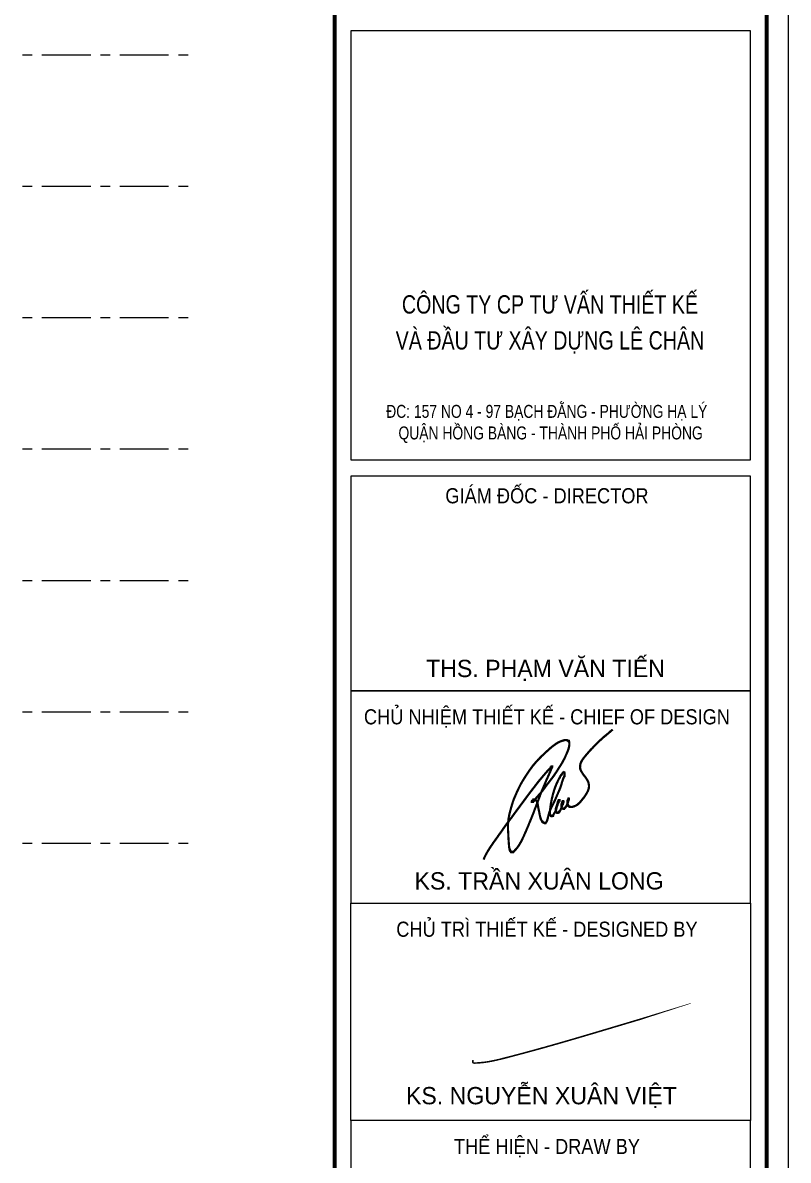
# Model space of a CAD drawing. Header units: inches. Extents: x 692246 to 692930, y 595951 to 596289.
# Drawn here: x 692891.1 to 692930.4, y 596020 to 596078.4 of the extents above; entities that cross this region are included whole.
import ezdxf
from ezdxf.enums import TextEntityAlignment as Align

# ---------------------------------------------------------------- set-up
doc = ezdxf.new("R2010")
doc.units = ezdxf.units.IN
doc.header["$MEASUREMENT"] = 0
doc.linetypes.add('CENTERX2', pattern=[4, 2.5, -0.5, 0.5, -0.5])
doc.linetypes.add('DASHDOT', pattern=[1, 0.5, -0.25, 0, -0.25])
doc.layers.get('0').update_dxf_attribs({"lineweight": 18})
for name, color, linetype, lineweight in [('ISO', 153, 'Continuous', 13), ('LC Net thay', 7, 'Continuous', 25), ('LC Net truc', 79, 'DASHDOT', 13), ('LC Text1', 3, 'Continuous', 20)]:
    doc.layers.add(name, color=color, linetype=linetype, lineweight=lineweight)
doc.layers.add('Khungten_LCDI', color=7, linetype='Continuous')
doc.styles.add('Khungten', font='VHAVAN.TTF', dxfattribs={"width": 0.8, "height": 5000})
doc.styles.add('Title', font='VHAVAN.TTF', dxfattribs={"width": 0.8})
doc.styles.add('VNAVANTH', font='VHAVANB.TTF', dxfattribs={"width": 0.6})

# ---------------------------------------------------------------- blocks, each defined once
blk = doc.blocks.new('mr xuan viet')
at = {"layer": 'ISO'}
blk.add_lwpolyline([(3234, 788, 30, 10, 0), (4243, 1106, 30, 30, 0)], format="xyseb", dxfattribs=at)
at = {"layer": 'ISO', "const_width": 30}
blk.add_lwpolyline([(0, 0), (-3, -11), (-5, -21), (-6, -31), (-6, -39), (-4, -47), (0, -52), (7, -56), (15, -58), (25, -59), (35, -60), (47, -59), (58, -59), (66, -58), (80, -57), (91, -56), (101, -56), (110, -55), (120, -54), (129, -53), (138, -53), (147, -52), (156, -51), (164, -50), (173, -50), (181, -49), (189, -48), (196, -47), (206, -46), (215, -45), (223, -44), (232, -43), (240, -42), (249, -40), (258, -39), (266, -38), (275, -36), (284, -35), (293, -34), (301, -32), (310, -31), (319, -29), (328, -27), (337, -26), (346, -24), (355, -22), (364, -21), (373, -19), (382, -17), (391, -15), (400, -13), (409, -11), (418, -9), (427, -7), (437, -5), (446, -3), (455, -1), (464, 1), (473, 3), (483, 5), (492, 7), (501, 9), (510, 12), (520, 14), (529, 16), (538, 18), (547, 21), (557, 23), (566, 25), (575, 28), (585, 30), (594, 32), (603, 35), (612, 37), (622, 39), (631, 42), (640, 44), (650, 47), (659, 49), (668, 51), (678, 54), (687, 56), (696, 59), (705, 61), (715, 63), (724, 66), (735, 69), (742, 71), (752, 73), (761, 76), (770, 78), (779, 80), (788, 83), (797, 85), (807, 88), (816, 90), (825, 93), (834, 95), (843, 97), (852, 100), (861, 102), (870, 105), (879, 107), (888, 110), (898, 112), (907, 114), (916, 117), (925, 119), (934, 122), (943, 124), (952, 126), (961, 129), (970, 131), (979, 134), (988, 136), (997, 138), (1006, 141), (1014, 143), (1023, 146), (1032, 148), (1041, 150), (1050, 153), (1059, 155), (1068, 158), (1077, 160), (1086, 163), (1095, 165), (1104, 167), (1113, 170), (1122, 172), (1130, 175), (1139, 177), (1148, 179), (1157, 182), (1166, 184), (1175, 187), (1184, 189), (1193, 192), (1201, 194), (1210, 196), (1219, 199), (1228, 201), (1237, 204), (1246, 206), (1255, 209), (1263, 211), (1272, 213), (1281, 216), (1290, 218), (1299, 221), (1308, 223), (1316, 226), (1325, 228), (1334, 231), (1343, 233), (1352, 236), (1361, 238), (1370, 240), (1378, 243), (1387, 245), (1396, 248), (1405, 250), (1414, 253), (1423, 255), (1430, 257), (1440, 260), (1449, 263), (1458, 265), (1467, 268), (1476, 270), (1485, 273), (1494, 275), (1502, 278), (1511, 280), (1520, 283), (1529, 285), (1538, 288), (1547, 290), (1556, 293), (1565, 295), (1573, 298), (1582, 300), (1591, 303), (1600, 306), (1609, 308), (1618, 311), (1627, 313), (1636, 316), (1645, 318), (1654, 321), (1662, 323), (1671, 326), (1680, 329), (1689, 331), (1698, 334), (1707, 336), (1716, 339), (1725, 341), (1734, 344), (1743, 346), (1752, 349), (1760, 352), (1769, 354), (1778, 357), (1787, 359), (1796, 362), (1805, 365), (1814, 367), (1823, 370), (1832, 372), (1841, 375), (1850, 377), (1859, 380), (1867, 383), (1876, 385), (1885, 388), (1894, 390), (1903, 393), (1912, 396), (1921, 398), (1930, 401), (1939, 404), (1948, 406), (1957, 409), (1966, 411), (1975, 414), (1984, 417), (1992, 419), (2001, 422), (2010, 424), (2019, 427), (2028, 430), (2037, 432), (2046, 435), (2055, 438), (2064, 440), (2073, 443), (2082, 445), (2091, 448), (2100, 451), (2108, 453), (2117, 456), (2126, 459), (2135, 461), (2144, 464), (2153, 466), (2162, 469), (2171, 472), (2180, 474), (2189, 477), (2198, 480), (2207, 482), (2216, 485), (2225, 488), (2234, 490), (2242, 493), (2251, 495), (2260, 498), (2269, 501), (2278, 503), (2287, 506), (2296, 509), (2305, 511), (2314, 514), (2323, 517), (2331, 519), (2340, 522), (2349, 525), (2358, 527), (2367, 530), (2376, 532), (2385, 535), (2394, 538), (2403, 540), (2412, 543), (2421, 546), (2429, 548), (2438, 551), (2447, 554), (2456, 556), (2465, 559), (2474, 562), (2483, 564), (2492, 567), (2501, 569), (2510, 572), (2518, 575), (2527, 577), (2536, 580), (2545, 583), (2554, 585), (2563, 588), (2572, 591), (2581, 593), (2590, 596), (2599, 599), (2607, 601), (2616, 604), (2625, 607), (2634, 609), (2643, 612), (2652, 614), (2661, 617), (2670, 620), (2679, 622), (2687, 625), (2696, 628), (2705, 630), (2714, 633), (2723, 636), (2732, 638), (2741, 641), (2750, 644), (2759, 646), (2767, 649), (2776, 652), (2785, 654), (2794, 657), (2803, 660), (2812, 662), (2821, 665), (2830, 667), (2839, 670), (2847, 673), (2856, 675), (2865, 678), (2874, 681), (2883, 683), (2892, 686), (2901, 689), (2910, 691), (2918, 694), (2927, 697), (2936, 699), (2945, 702), (2954, 705), (2963, 707), (2972, 710), (2981, 713), (2990, 715), (2998, 718), (3007, 721), (3016, 723), (3025, 726), (3034, 728), (3043, 731), (3052, 734), (3061, 736), (3069, 739), (3078, 742), (3087, 744), (3096, 747), (3105, 750), (3114, 752), (3123, 755), (3132, 758), (3140, 760), (3149, 763), (3158, 766), (3167, 768), (3176, 771), (3185, 774), (3194, 776), (3203, 779), (3211, 782), (3220, 784), (3229, 787), (3238, 790)], dxfattribs=at)
blk = doc.blocks.new('lcdi fix')
at = {"layer": 'Defpoints', "lineweight": 0}
blk.add_lwpolyline([(-1200, -14850), (-1200, 14850), (40800, 14850), (40800, -14850)], close=True, dxfattribs=at)
at = {"layer": 'ISO', "ltscale": 2, "const_width": 20}
blk.add_lwpolyline([(39175, 88), (39175, 88), (39165, 80), (39154, 71), (39149, 66), (39142, 60), (39139, 58), (39134, 53), (39123, 44), (39113, 36), (39108, 31), (39102, 27), (39097, 23), (39092, 18), (39087, 14), (39082, 9), (39079, 7), (39077, 5), (39074, 3), (39072, 0), (39069, -2), (39066, -5), (39064, -6), (39062, -9), (39059, -11), (39057, -13), (39054, -16), (39052, -18), (39049, -20), (39047, -23), (39042, -27), (39037, -32), (39031, -39), (39027, -42), (39023, -47), (39018, -51), (39013, -56), (39008, -61), (39004, -66), (38999, -71), (38994, -76), (38990, -81), (38985, -86), (38980, -90), (38973, -98), (38971, -100), (38966, -105), (38962, -110), (38957, -115), (38953, -120), (38948, -125), (38944, -131), (38941, -133), (38939, -136), (38937, -138), (38935, -141), (38932, -143), (38930, -146), (38928, -149), (38926, -151), (38924, -154), (38922, -156), (38919, -159), (38917, -162), (38915, -164), (38913, -167), (38911, -170), (38909, -172), (38907, -175), (38905, -178), (38903, -180), (38901, -183), (38900, -185), (38899, -186), (38898, -187), (38897, -189), (38896, -190), (38895, -192), (38894, -193), (38893, -194), (38892, -196), (38891, -197), (38890, -199), (38890, -200), (38889, -202), (38888, -203), (38887, -205), (38886, -206), (38886, -208), (38885, -209), (38884, -211), (38883, -212), (38883, -214), (38882, -215), (38881, -217), (38881, -219), (38880, -220), (38879, -222), (38879, -223), (38878, -225), (38878, -227), (38877, -228), (38877, -230), (38876, -232), (38876, -233), (38875, -235), (38875, -236), (38875, -238), (38874, -240), (38874, -241), (38874, -243), (38874, -245), (38873, -246), (38873, -248), (38873, -250), (38873, -252), (38873, -253), (38873, -255), (38872, -257), (38872, -258), (38872, -260), (38872, -262), (38872, -263), (38872, -264), (38872, -264), (38873, -265), (38873, -266), (38873, -267), (38873, -268), (38873, -269), (38873, -269), (38873, -270), (38873, -271), (38873, -272), (38874, -273), (38874, -274), (38874, -274), (38874, -275), (38874, -276), (38875, -277), (38875, -278), (38875, -278), (38875, -279), (38876, -280), (38876, -282), (38877, -283), (38877, -285), (38878, -286), (38879, -288), (38880, -290), (38880, -291), (38881, -293), (38882, -294), (38882, -296), (38883, -297), (38884, -299), (38885, -300), (38886, -302), (38886, -303), (38887, -305), (38888, -306), (38889, -308), (38890, -309), (38891, -310), (38892, -312), (38893, -313), (38894, -315), (38894, -316), (38895, -318), (38896, -319), (38897, -320), (38899, -323), (38901, -326), (38903, -329), (38905, -331), (38907, -334), (38909, -337), (38914, -343), (38917, -348), (38919, -350), (38922, -353), (38924, -356), (38925, -359), (38927, -361), (38929, -364), (38931, -367), (38932, -368), (38933, -370), (38934, -371), (38935, -373), (38936, -374), (38937, -376), (38938, -377), (38939, -379), (38940, -381), (38940, -381), (38941, -383), (38942, -384), (38943, -386), (38943, -387), (38944, -389), (38945, -391), (38946, -392), (38946, -394), (38947, -395), (38948, -397), (38948, -398), (38949, -400), (38950, -401), (38950, -403), (38951, -405), (38951, -406), (38951, -408), (38952, -410), (38952, -411), (38953, -413), (38953, -415), (38953, -416), (38953, -418), (38954, -420), (38954, -421), (38954, -423), (38954, -425), (38954, -426), (38955, -428), (38955, -430), (38955, -432), (38955, -433), (38955, -435), (38955, -437), (38955, -438), (38955, -440), (38955, -442), (38955, -444), (38955, -445), (38955, -447), (38954, -449), (38954, -450), (38954, -452), (38954, -454), (38953, -455), (38953, -457), (38953, -459), (38952, -460), (38952, -462), (38951, -464), (38951, -465), (38950, -467), (38950, -468), (38949, -470), (38949, -472), (38948, -473), (38947, -475), (38947, -476), (38946, -478), (38945, -479), (38945, -481), (38944, -482), (38943, -484), (38942, -487), (38941, -489), (38939, -492), (38938, -495), (38936, -498), (38935, -501), (38933, -504), (38931, -507), (38930, -509), (38928, -512), (38926, -515), (38924, -518), (38923, -520), (38920, -524), (38919, -527), (38917, -529), (38915, -532), (38913, -535), (38911, -538), (38909, -540), (38907, -543), (38905, -546), (38902, -548), (38900, -551), (38898, -554), (38895, -557), (38892, -562), (38890, -564), (38888, -567), (38886, -570), (38883, -572), (38881, -575), (38879, -578), (38877, -580), (38875, -583), (38873, -584), (38871, -586), (38870, -588), (38869, -589), (38868, -590), (38866, -591), (38865, -593), (38864, -594), (38863, -595), (38862, -596), (38860, -597), (38859, -598), (38858, -600), (38857, -601), (38855, -602), (38854, -603), (38853, -604), (38852, -604), (38850, -606), (38849, -607), (38847, -608), (38846, -609), (38844, -610), (38843, -611), (38841, -612), (38840, -612), (38839, -613), (38837, -614), (38836, -615), (38834, -616), (38833, -617), (38831, -617), (38830, -618), (38828, -619), (38826, -620), (38825, -620), (38823, -621), (38822, -622), (38820, -622), (38819, -623), (38817, -624), (38815, -624), (38814, -625), (38812, -625), (38811, -626), (38809, -626), (38807, -627), (38806, -627), (38804, -628), (38802, -628), (38801, -628), (38801, -628), (38800, -629), (38799, -629), (38798, -629), (38797, -629), (38797, -629), (38796, -629), (38795, -629), (38794, -629), (38793, -629), (38792, -629), (38791, -629), (38791, -629), (38790, -629), (38789, -629), (38788, -629), (38787, -629), (38786, -629), (38786, -629), (38785, -629), (38783, -629), (38783, -629), (38782, -629), (38781, -629), (38780, -629), (38780, -628), (38779, -628), (38778, -628), (38777, -628), (38776, -628), (38775, -627), (38775, -627), (38774, -627), (38773, -626), (38772, -626), (38772, -626), (38771, -625), (38770, -625), (38769, -624), (38769, -624), (38768, -623), (38767, -623), (38767, -622), (38766, -622), (38765, -621), (38765, -621), (38764, -620), (38764, -619), (38763, -619), (38762, -618), (38762, -617), (38761, -617), (38761, -616), (38760, -615), (38760, -614), (38760, -614), (38759, -613), (38759, -612), (38758, -612), (38758, -611), (38758, -610), (38757, -609), (38757, -608), (38757, -608), (38756, -607), (38756, -606), (38756, -606), (38756, -604), (38755, -604), (38755, -603), (38755, -602), (38755, -601), (38754, -600), (38754, -599), (38754, -599), (38754, -599), (38754, -598), (38754, -598), (38754, -597), (38754, -596), (38754, -595), (38754, -594), (38755, -594), (38755, -593), (38755, -592), (38755, -590), (38755, -589), (38756, -587), (38756, -585), (38756, -583), (38756, -582), (38756, -580), (38757, -578), (38757, -577), (38757, -577), (38757, -576), (38757, -575), (38757, -574), (38757, -573), (38758, -573), (38758, -572), (38758, -571), (38758, -570), (38759, -570), (38759, -569), (38759, -568), (38759, -568), (38760, -567), (38760, -566), (38760, -565), (38761, -564), (38761, -564), (38761, -563), (38762, -562), (38762, -561), (38762, -560), (38763, -559), (38763, -559), (38763, -558), (38764, -557), (38764, -556), (38764, -556), (38764, -555), (38765, -555), (38765, -554), (38765, -554), (38765, -553), (38766, -553), (38766, -553), (38766, -552), (38766, -552), (38766, -552), (38766, -552), (38766, -552), (38767, -552), (38767, -552), (38767, -552), (38767, -551), (38767, -551), (38767, -551), (38768, -551), (38768, -551), (38768, -551), (38768, -551), (38768, -551), (38768, -551), (38769, -552), (38769, -552), (38769, -552), (38769, -552), (38769, -552), (38770, -552), (38770, -552), (38770, -553), (38770, -553), (38770, -553), (38770, -553), (38770, -553), (38770, -553), (38770, -553), (38771, -554), (38771, -554), (38771, -554), (38771, -554), (38771, -554), (38771, -555), (38771, -555), (38771, -556), (38770, -556), (38770, -557), (38770, -557), (38770, -558), (38770, -558), (38769, -559), (38769, -560), (38769, -561), (38768, -562), (38768, -562), (38768, -563), (38767, -564), (38767, -565), (38767, -566), (38767, -567), (38766, -567), (38766, -568), (38766, -570), (38765, -571), (38765, -573), (38764, -576), (38764, -577), (38763, -579), (38762, -581), (38762, -582), (38761, -584), (38761, -585), (38760, -587), (38760, -589), (38759, -590), (38758, -592), (38758, -594), (38757, -595), (38756, -597), (38756, -598), (38755, -600), (38754, -601), (38754, -603), (38753, -605), (38752, -606), (38752, -608), (38750, -611), (38749, -614), (38747, -617), (38745, -621), (38744, -623), (38743, -624), (38742, -626), (38741, -627), (38741, -629), (38740, -630), (38739, -631), (38738, -632), (38738, -633), (38737, -634), (38737, -634), (38736, -635), (38736, -636), (38735, -636), (38735, -637), (38734, -638), (38734, -638), (38733, -639), (38732, -640), (38732, -640), (38731, -641), (38731, -641), (38730, -642), (38729, -643), (38729, -643), (38728, -644), (38727, -644), (38727, -644), (38726, -644), (38726, -645), (38726, -645), (38725, -645), (38725, -645), (38724, -645), (38724, -645), (38724, -646), (38723, -646), (38723, -646), (38722, -646), (38722, -646), (38722, -646), (38721, -646), (38721, -646), (38720, -646), (38720, -646), (38719, -646), (38719, -646), (38719, -646), (38718, -646), (38718, -646), (38717, -646), (38717, -646), (38716, -646), (38716, -646), (38715, -646), (38715, -646), (38715, -646), (38714, -645), (38714, -645), (38713, -645), (38713, -645), (38713, -645), (38712, -645), (38712, -644), (38712, -644), (38711, -644), (38711, -644), (38710, -643), (38710, -643), (38710, -643), (38709, -643), (38709, -642), (38709, -642), (38708, -642), (38708, -641), (38708, -641), (38708, -641), (38707, -640), (38706, -640), (38706, -639), (38705, -638), (38705, -637), (38705, -637), (38704, -636), (38704, -635), (38703, -634), (38703, -633), (38703, -633), (38703, -632), (38702, -631), (38702, -630), (38702, -629), (38702, -628), (38702, -628), (38701, -627), (38701, -626), (38701, -625), (38701, -624), (38701, -623), (38701, -623), (38701, -621), (38701, -619), (38701, -617), (38701, -616), (38701, -614), (38701, -612), (38701, -611), (38701, -611), (38701, -610), (38701, -609), (38701, -608), (38701, -607), (38701, -606), (38701, -606), (38701, -605), (38701, -604), (38701, -603), (38702, -602), (38702, -601), (38702, -601), (38702, -600), (38702, -599), (38703, -598), (38703, -598), (38703, -596), (38704, -594), (38704, -593), (38705, -591), (38705, -590), (38706, -590), (38706, -589), (38706, -588), (38706, -587), (38707, -586), (38707, -586), (38707, -584), (38708, -582), (38708, -582), (38708, -581), (38708, -580), (38709, -580), (38709, -579), (38709, -579), (38709, -579), (38709, -578), (38710, -578), (38710, -577), (38710, -577), (38710, -577), (38711, -576), (38711, -576), (38711, -576), (38711, -576), (38712, -575), (38712, -575), (38712, -575), (38713, -575), (38713, -575), (38714, -575), (38714, -575), (38714, -574), (38715, -574), (38715, -574), (38716, -574), (38716, -574), (38717, -574), (38717, -575), (38718, -575), (38718, -575), (38718, -575), (38719, -575), (38719, -575), (38719, -575), (38720, -576), (38720, -576), (38720, -576), (38720, -576), (38720, -577), (38721, -577), (38721, -577), (38721, -578), (38721, -578), (38721, -578), (38721, -579), (38721, -579), (38721, -579), (38721, -580), (38721, -580), (38721, -581), (38721, -581), (38720, -582), (38720, -582), (38720, -582), (38720, -583), (38720, -583), (38720, -584), (38720, -584), (38719, -585), (38719, -585), (38719, -586), (38718, -587), (38718, -588), (38717, -589), (38717, -591), (38716, -592), (38716, -593), (38715, -594), (38715, -595), (38714, -596), (38714, -597), (38714, -598), (38713, -599), (38713, -600), (38713, -601), (38712, -601), (38712, -602), (38712, -603), (38711, -604), (38711, -605), (38711, -605), (38711, -606), (38710, -607), (38710, -608), (38709, -610), (38708, -613), (38708, -614), (38707, -616), (38707, -617), (38707, -619), (38706, -620), (38706, -622), (38705, -623), (38704, -625), (38704, -626), (38703, -628), (38703, -630), (38702, -631), (38702, -633), (38701, -634), (38700, -636), (38700, -638), (38699, -639), (38698, -641), (38698, -642), (38697, -644), (38696, -646), (38696, -647), (38695, -649), (38694, -650), (38693, -652), (38693, -654), (38692, -655), (38691, -657), (38690, -658), (38690, -660), (38689, -661), (38688, -663), (38687, -664), (38686, -666), (38685, -667), (38685, -668), (38684, -670), (38683, -670), (38683, -671), (38682, -672), (38682, -673), (38681, -673), (38681, -674), (38680, -675), (38679, -675), (38679, -676), (38678, -676), (38678, -677), (38677, -678), (38676, -678), (38676, -679), (38675, -680), (38675, -680), (38674, -681), (38673, -681), (38672, -682), (38672, -682), (38671, -683), (38670, -683), (38670, -684), (38669, -684), (38669, -684), (38669, -684), (38668, -685), (38668, -685), (38667, -685), (38667, -685), (38667, -685), (38666, -685), (38666, -685), (38665, -685), (38665, -686), (38665, -686), (38664, -686), (38664, -686), (38663, -686), (38663, -686), (38663, -686), (38662, -685), (38662, -685), (38661, -685), (38661, -685), (38661, -685), (38660, -685), (38660, -685), (38660, -685), (38659, -684), (38659, -684), (38658, -684), (38658, -684), (38658, -683), (38657, -683), (38657, -683), (38657, -683), (38656, -682), (38656, -682), (38656, -682), (38655, -681), (38654, -680), (38654, -680), (38653, -679), (38653, -678), (38652, -678), (38652, -677), (38651, -676), (38651, -675), (38650, -675), (38650, -674), (38649, -673), (38649, -672), (38649, -671), (38649, -671), (38648, -670), (38648, -669), (38648, -668), (38648, -667), (38648, -667), (38647, -666), (38647, -665), (38647, -664), (38647, -663), (38647, -662), (38647, -662), (38647, -661), (38647, -660), (38647, -659), (38647, -658), (38647, -657), (38647, -657), (38647, -656), (38647, -655), (38647, -654), (38647, -653), (38647, -652), (38647, -651), (38648, -651), (38648, -649), (38648, -647), (38649, -645), (38649, -644), (38649, -642), (38650, -640), (38650, -639), (38651, -637), (38651, -635), (38652, -634), (38652, -632), (38653, -630), (38653, -629), (38654, -626), (38655, -622), (38656, -619), (38657, -616), (38659, -613), (38660, -610), (38661, -606), (38661, -605), (38662, -603), (38662, -602), (38663, -600), (38663, -598), (38663, -597), (38664, -595), (38664, -593), (38665, -590), (38665, -589), (38666, -587), (38666, -586), (38666, -585), (38667, -585), (38667, -584), (38667, -583), (38667, -582), (38668, -581), (38668, -581), (38668, -580), (38669, -579), (38669, -578), (38669, -578), (38670, -577), (38670, -576), (38671, -575), (38671, -575), (38672, -574), (38672, -573), (38673, -573), (38674, -572), (38674, -571), (38675, -571), (38675, -571), (38675, -570), (38676, -570), (38676, -570), (38677, -569), (38677, -569), (38677, -569), (38678, -568), (38678, -568), (38679, -568), (38679, -568), (38679, -567), (38680, -567), (38680, -567), (38680, -567), (38680, -567), (38680, -567), (38681, -567), (38681, -567), (38681, -567), (38681, -567), (38681, -567), (38681, -567), (38681, -567), (38682, -567), (38682, -568), (38682, -568), (38682, -568), (38682, -568), (38682, -568), (38682, -569), (38682, -569), (38682, -569), (38682, -570), (38682, -570), (38682, -571), (38682, -571), (38682, -572), (38682, -572), (38682, -573), (38682, -573), (38681, -573), (38681, -574), (38681, -574), (38681, -575), (38681, -575), (38681, -575), (38680, -576), (38680, -576), (38679, -577), (38679, -578), (38678, -580), (38677, -581), (38676, -582), (38675, -584), (38674, -585), (38673, -587), (38673, -588), (38672, -590), (38671, -591), (38670, -593), (38670, -594), (38669, -596), (38668, -598), (38668, -599), (38667, -601), (38667, -602), (38666, -604), (38665, -606), (38665, -607), (38664, -609), (38664, -611), (38663, -612), (38662, -616), (38661, -619), (38660, -623), (38659, -626), (38658, -629), (38657, -632), (38656, -635), (38655, -639), (38654, -642), (38653, -645), (38653, -647), (38652, -649), (38652, -650), (38651, -652), (38651, -653), (38650, -655), (38649, -656), (38649, -658), (38648, -660), (38648, -661), (38647, -663), (38646, -664), (38646, -666), (38645, -668), (38644, -669), (38643, -670), (38643, -672), (38642, -673), (38641, -675), (38640, -676), (38640, -678), (38639, -679), (38637, -682), (38635, -685), (38634, -688), (38632, -691), (38630, -694), (38628, -697), (38628, -698), (38626, -700), (38625, -703), (38624, -704), (38624, -705), (38623, -706), (38623, -707), (38622, -707), (38622, -708), (38621, -709), (38621, -709), (38620, -710), (38620, -711), (38619, -711), (38619, -711), (38619, -711), (38618, -712), (38618, -712), (38618, -712), (38617, -712), (38617, -713), (38617, -713), (38616, -713), (38616, -713), (38615, -714), (38615, -714), (38615, -714), (38614, -714), (38614, -714), (38613, -714), (38613, -714), (38612, -715), (38612, -715), (38612, -715), (38611, -715), (38611, -715), (38610, -715), (38610, -715), (38609, -715), (38609, -715), (38609, -715), (38608, -715), (38608, -715), (38607, -715), (38607, -715), (38606, -715), (38606, -714), (38606, -714), (38605, -714), (38605, -714), (38605, -714), (38604, -713), (38604, -713), (38604, -713), (38603, -713), (38603, -712), (38603, -712), (38603, -712), (38602, -711), (38602, -711), (38602, -711), (38602, -710), (38601, -710), (38601, -709), (38600, -708), (38600, -708), (38599, -707), (38598, -705), (38598, -704), (38597, -702), (38596, -701), (38596, -700), (38596, -700), (38595, -699), (38595, -698), (38595, -697), (38594, -697), (38594, -696), (38594, -695), (38594, -694), (38593, -693), (38593, -693), (38593, -692), (38593, -691), (38592, -690), (38592, -689), (38592, -689), (38592, -688), (38592, -687), (38592, -686), (38592, -685), (38592, -685), (38592, -684), (38592, -683), (38592, -682), (38592, -681), (38592, -680), (38592, -680), (38592, -679), (38592, -678), (38592, -677), (38592, -676), (38592, -674), (38592, -673), (38592, -671), (38593, -669), (38593, -668), (38594, -664), (38594, -661), (38594, -660), (38595, -657), (38595, -656), (38595, -654), (38596, -650), (38596, -647), (38596, -644), (38597, -640), (38598, -634), (38598, -627), (38599, -624), (38599, -621), (38600, -617), (38600, -614), (38601, -610), (38601, -607), (38602, -604), (38602, -600), (38603, -597), (38603, -594), (38604, -590), (38604, -587), (38605, -583), (38606, -580), (38606, -577), (38607, -573), (38608, -570), (38609, -567), (38609, -563), (38610, -560), (38611, -557), (38611, -553), (38612, -550), (38613, -547), (38614, -544), (38615, -540), (38616, -534), (38618, -527), (38619, -521), (38621, -514), (38623, -507), (38624, -504), (38625, -501), (38626, -498), (38627, -494), (38628, -491), (38629, -488), (38629, -485), (38630, -481), (38631, -478), (38632, -475), (38633, -472), (38634, -469), (38635, -465), (38637, -462), (38638, -459), (38639, -456), (38640, -452), (38641, -449), (38642, -446), (38643, -443), (38645, -440), (38646, -436), (38647, -433), (38648, -430), (38650, -427), (38651, -423), (38653, -420), (38654, -417), (38655, -414), (38657, -410), (38658, -407), (38660, -404), (38661, -401), (38663, -398), (38664, -395), (38666, -392), (38667, -388), (38669, -385), (38670, -382), (38672, -379), (38673, -376), (38675, -373), (38676, -370), (38678, -368), (38679, -366), (38679, -365), (38680, -363), (38681, -362), (38682, -361), (38682, -359), (38683, -358), (38684, -356), (38685, -355), (38685, -354), (38687, -351), (38688, -349), (38689, -347), (38690, -346), (38691, -345), (38691, -343), (38692, -342), (38693, -341), (38694, -339), (38695, -338), (38695, -337), (38696, -336), (38696, -336), (38697, -335), (38697, -334), (38698, -333), (38698, -333), (38699, -332), (38700, -331), (38700, -330), (38701, -330), (38701, -329), (38702, -328), (38702, -327), (38703, -326), (38704, -325), (38705, -324), (38705, -324), (38706, -323), (38706, -322), (38708, -320), (38708, -319), (38709, -318), (38710, -318), (38711, -317), (38711, -316), (38712, -315), (38713, -314), (38714, -314), (38714, -313), (38715, -312), (38715, -312), (38715, -312), (38716, -312), (38716, -311), (38716, -311), (38717, -311), (38717, -310), (38717, -310), (38718, -310), (38718, -310), (38719, -310), (38719, -309), (38719, -309), (38720, -309), (38720, -309), (38720, -309), (38721, -309), (38721, -309), (38721, -309), (38722, -308), (38722, -308), (38722, -308), (38722, -308), (38723, -309), (38723, -309), (38723, -309), (38724, -309), (38724, -309), (38724, -309), (38725, -309), (38725, -309), (38725, -310), (38725, -310), (38725, -310), (38726, -310), (38726, -311), (38726, -311), (38726, -311), (38727, -312), (38727, -312), (38727, -312), (38727, -313), (38727, -313), (38728, -314), (38728, -314), (38728, -315), (38728, -316), (38729, -317), (38729, -318), (38729, -319), (38729, -320), (38730, -320), (38730, -321), (38730, -322), (38730, -323), (38730, -324), (38730, -325), (38730, -326), (38730, -327), (38730, -328), (38730, -328), (38730, -329), (38730, -330), (38730, -331), (38730, -332), (38730, -333), (38730, -334), (38730, -334), (38730, -335), (38729, -336), (38729, -337), (38729, -338), (38729, -339), (38729, -339), (38728, -340), (38728, -341), (38728, -342), (38728, -343), (38727, -343), (38727, -345), (38726, -347), (38725, -348), (38725, -350), (38724, -351), (38723, -353), (38722, -356), (38720, -359), (38720, -361), (38719, -362), (38718, -364), (38718, -366), (38717, -367), (38716, -369), (38716, -370), (38715, -372), (38714, -374), (38714, -375), (38713, -377), (38713, -378), (38712, -382), (38711, -385), (38709, -388), (38708, -391), (38707, -395), (38706, -398), (38705, -401), (38704, -404), (38703, -411), (38701, -417), (38700, -421), (38699, -424), (38698, -427), (38697, -430), (38696, -433), (38695, -435), (38694, -440), (38693, -443), (38691, -446), (38690, -449), (38689, -452), (38688, -456), (38687, -459), (38685, -462), (38684, -465), (38683, -468), (38682, -471), (38680, -474), (38679, -477), (38678, -481), (38676, -484), (38675, -487), (38672, -493), (38669, -499), (38667, -506), (38664, -512), (38661, -518), (38658, -525), (38656, -531), (38653, -537), (38650, -544), (38649, -547), (38647, -550), (38646, -553), (38645, -556), (38643, -559), (38642, -562), (38640, -566), (38639, -569), (38638, -572), (38636, -575), (38635, -578), (38634, -580), (38632, -584), (38631, -586), (38629, -589), (38628, -592), (38627, -595), (38625, -597), (38624, -600), (38623, -603), (38620, -608), (38617, -614), (38614, -619), (38613, -622), (38612, -625), (38610, -627), (38609, -630), (38607, -633), (38606, -636), (38605, -639), (38604, -640), (38603, -642), (38603, -643), (38602, -645), (38601, -646), (38601, -648), (38600, -649), (38599, -651), (38599, -652), (38598, -654), (38597, -655), (38597, -657), (38596, -659), (38596, -660), (38595, -662), (38594, -664), (38594, -665), (38593, -667), (38592, -669), (38592, -670), (38591, -672), (38590, -674), (38590, -676), (38589, -678), (38589, -679), (38588, -681), (38587, -683), (38587, -685), (38586, -687), (38586, -689), (38585, -691), (38584, -693), (38584, -695), (38583, -697), (38583, -699), (38582, -701), (38581, -704), (38581, -706), (38580, -708), (38580, -710), (38579, -712), (38579, -715), (38577, -719), (38576, -724), (38575, -728), (38574, -731), (38574, -733), (38573, -735), (38573, -737), (38572, -740), (38571, -742), (38571, -744), (38570, -746), (38570, -747), (38569, -748), (38569, -749), (38569, -750), (38568, -751), (38568, -752), (38568, -753), (38567, -754), (38567, -755), (38567, -756), (38566, -757), (38566, -758), (38566, -759), (38565, -760), (38565, -761), (38564, -762), (38564, -762), (38564, -763), (38563, -764), (38563, -765), (38562, -766), (38562, -766), (38561, -767), (38561, -768), (38561, -769), (38560, -769), (38560, -770), (38559, -771), (38559, -771), (38558, -772), (38558, -772), (38557, -773), (38557, -774), (38556, -774), (38556, -775), (38555, -775), (38555, -775), (38554, -776), (38554, -776), (38553, -777), (38553, -777), (38552, -777), (38552, -778), (38551, -778), (38551, -778), (38550, -778), (38549, -778), (38549, -779), (38548, -779), (38548, -779), (38547, -779), (38546, -779), (38546, -779), (38545, -779), (38544, -779), (38544, -779), (38543, -778), (38542, -778), (38542, -778), (38541, -778), (38540, -778), (38540, -777), (38539, -777), (38538, -777), (38537, -776), (38537, -776), (38536, -775), (38535, -775), (38535, -774), (38534, -774), (38533, -773), (38532, -773), (38532, -772), (38531, -772), (38530, -771), (38530, -771), (38529, -770), (38528, -769), (38528, -769), (38527, -768), (38527, -768), (38526, -767), (38525, -767), (38525, -766), (38524, -765), (38524, -765), (38523, -764), (38523, -763), (38522, -763), (38521, -762), (38521, -761), (38520, -761), (38520, -760), (38519, -759), (38519, -759), (38518, -758), (38518, -757), (38517, -755), (38516, -754), (38515, -752), (38514, -751), (38513, -749), (38513, -748), (38512, -746), (38511, -745), (38510, -743), (38510, -741), (38509, -740), (38508, -738), (38508, -737), (38507, -735), (38507, -733), (38506, -732), (38506, -730), (38505, -728), (38505, -727), (38504, -725), (38504, -723), (38503, -721), (38503, -720), (38503, -718), (38502, -716), (38502, -714), (38501, -713), (38501, -709), (38500, -706), (38499, -702), (38499, -699), (38498, -695), (38497, -692), (38497, -689), (38496, -685), (38495, -682), (38495, -678), (38494, -675), (38493, -672), (38492, -668), (38491, -662), (38490, -655), (38488, -649), (38488, -645), (38487, -642), (38486, -639), (38486, -636), (38485, -632), (38484, -629), (38484, -625), (38483, -622), (38482, -619), (38482, -617), (38482, -615), (38481, -612), (38481, -608), (38480, -605), (38480, -603), (38480, -601), (38479, -599), (38479, -598), (38479, -596), (38478, -594), (38478, -592), (38477, -591), (38477, -589), (38476, -587), (38476, -586), (38476, -586), (38476, -585), (38475, -584), (38475, -583), (38475, -582), (38474, -582), (38474, -581), (38474, -580), (38473, -579), (38473, -578), (38473, -578), (38472, -577), (38472, -576), (38472, -576), (38471, -575), (38471, -574), (38470, -573), (38470, -573), (38469, -572), (38469, -571), (38468, -571), (38468, -570), (38467, -569), (38467, -569), (38466, -568), (38466, -568), (38465, -567), (38464, -566), (38464, -566), (38463, -565), (38462, -565), (38462, -564), (38461, -564), (38460, -563), (38460, -563), (38459, -562), (38458, -562), (38457, -562), (38457, -561), (38456, -561), (38455, -561), (38455, -561), (38455, -561), (38454, -560), (38453, -560), (38452, -560), (38452, -560), (38451, -560), (38450, -560), (38449, -560), (38448, -560), (38447, -560), (38446, -560), (38446, -560), (38444, -560), (38444, -561), (38443, -561), (38442, -561), (38442, -561), (38441, -562), (38440, -562), (38440, -562), (38439, -563), (38438, -563), (38438, -564), (38437, -564), (38437, -565), (38436, -565), (38435, -566), (38435, -566), (38434, -567), (38434, -568), (38433, -568), (38432, -569), (38432, -570), (38431, -570), (38431, -571), (38430, -572), (38429, -573), (38429, -574), (38428, -574), (38427, -575), (38427, -576), (38426, -577), (38426, -578), (38425, -578), (38425, -578), (38425, -579), (38425, -579), (38424, -580), (38424, -580), (38424, -580), (38424, -581), (38424, -581), (38424, -581), (38424, -581), (38424, -581), (38424, -582), (38424, -582), (38424, -582), (38424, -582), (38424, -582), (38424, -582), (38424, -582), (38424, -582), (38424, -583), (38424, -583), (38424, -583), (38424, -583), (38424, -583), (38425, -583), (38425, -583), (38425, -583), (38425, -583), (38425, -583), (38426, -583), (38426, -583), (38426, -583), (38427, -583), (38427, -583), (38428, -583), (38428, -583), (38429, -583), (38429, -583), (38430, -583), (38431, -583), (38432, -583), (38432, -582), (38433, -582), (38433, -582), (38434, -582), (38434, -582), (38435, -582), (38435, -581), (38436, -581), (38436, -581), (38437, -581), (38438, -580), (38439, -580), (38439, -579), (38440, -579), (38441, -579), (38442, -578), (38442, -578), (38443, -577), (38444, -576), (38444, -576), (38445, -575), (38445, -575), (38446, -574), (38447, -573), (38447, -573), (38448, -572), (38448, -572), (38449, -571), (38449, -570), (38450, -570), (38450, -569), (38451, -568), (38452, -566), (38453, -565), (38454, -563), (38455, -562), (38456, -561), (38457, -559), (38458, -558), (38459, -557), (38460, -555), (38461, -554), (38462, -552), (38463, -551), (38464, -550), (38465, -548), (38466, -547), (38467, -546), (38469, -543), (38471, -541), (38473, -538), (38475, -535), (38478, -533), (38480, -530), (38482, -528), (38485, -525), (38489, -520), (38494, -515), (38498, -510), (38501, -508), (38503, -505), (38505, -502), (38508, -499), (38510, -497), (38512, -495), (38514, -492), (38516, -489), (38518, -487), (38521, -484), (38523, -482), (38525, -479), (38527, -476), (38529, -474), (38531, -471), (38533, -468), (38535, -465), (38537, -463), (38541, -457), (38545, -452), (38549, -446), (38553, -441), (38561, -430), (38565, -425), (38569, -419), (38571, -416), (38578, -408), (38582, -403), (38586, -397), (38594, -387), (38602, -376), (38606, -370), (38611, -365), (38615, -360), (38619, -354), (38623, -349), (38625, -346), (38627, -343), (38629, -341), (38631, -338), (38633, -335), (38635, -332), (38637, -329), (38638, -327), (38640, -324), (38642, -321), (38644, -318), (38646, -315), (38648, -313), (38650, -310), (38654, -304), (38657, -298), (38661, -293), (38665, -287), (38672, -275), (38679, -264), (38686, -253), (38690, -247), (38694, -241), (38697, -235), (38699, -232), (38701, -229), (38703, -227), (38704, -224), (38706, -221), (38708, -218), (38709, -215), (38711, -212), (38713, -209), (38714, -206), (38716, -203), (38718, -200), (38720, -196), (38721, -194), (38722, -191), (38724, -188), (38726, -185), (38727, -182), (38729, -179), (38730, -176), (38731, -173), (38733, -170), (38734, -167), (38736, -164), (38737, -161), (38739, -158), (38740, -154), (38741, -151), (38744, -145), (38747, -139), (38749, -133), (38751, -129), (38755, -120), (38756, -117), (38757, -114), (38759, -110), (38760, -107), (38761, -104), (38762, -101), (38763, -99), (38764, -98), (38764, -96), (38765, -95), (38765, -93), (38766, -91), (38766, -90), (38767, -88), (38767, -87), (38768, -85), (38768, -83), (38769, -82), (38769, -79), (38769, -78), (38770, -77), (38770, -75), (38770, -74), (38771, -72), (38771, -70), (38771, -69), (38772, -67), (38772, -65), (38772, -64), (38772, -62), (38773, -60), (38773, -59), (38773, -57), (38773, -55), (38773, -53), (38773, -52), (38773, -50), (38774, -48), (38774, -46), (38774, -45), (38774, -43), (38774, -41), (38774, -40), (38774, -39), (38774, -38), (38774, -38), (38774, -37), (38774, -36), (38773, -35), (38773, -34), (38773, -33), (38773, -32), (38773, -32), (38773, -31), (38773, -30), (38772, -29), (38772, -28), (38772, -28), (38772, -27), (38771, -26), (38771, -25), (38770, -24), (38770, -23), (38770, -23), (38769, -22), (38769, -22), (38768, -21), (38768, -20), (38767, -20), (38767, -19), (38766, -19), (38765, -18), (38765, -17), (38764, -17), (38763, -16), (38763, -16), (38762, -15), (38761, -15), (38760, -14), (38760, -14), (38759, -13), (38758, -13), (38757, -13), (38756, -12), (38756, -12), (38755, -12), (38754, -11), (38753, -11), (38752, -11), (38751, -10), (38751, -10), (38749, -10), (38749, -10), (38748, -10), (38747, -9), (38746, -9), (38746, -9), (38745, -9), (38744, -9), (38743, -9), (38742, -9), (38741, -9), (38740, -9), (38740, -9), (38739, -9), (38738, -9), (38737, -9), (38736, -9), (38735, -9), (38734, -9), (38734, -9), (38733, -9), (38732, -10), (38731, -10), (38730, -10), (38729, -10), (38728, -10), (38726, -11), (38724, -11), (38723, -12), (38721, -12), (38719, -12), (38718, -13), (38716, -13), (38715, -14), (38711, -15), (38708, -16), (38705, -17), (38701, -18), (38700, -19), (38698, -20), (38697, -20), (38695, -21), (38693, -21), (38692, -22), (38690, -23), (38689, -23), (38687, -24), (38686, -25), (38684, -25), (38683, -26), (38681, -27), (38679, -28), (38678, -28), (38676, -29), (38675, -30), (38673, -30), (38672, -31), (38670, -32), (38669, -33), (38667, -34), (38666, -34), (38664, -35), (38663, -36), (38662, -37), (38660, -38), (38659, -39), (38657, -40), (38656, -40), (38654, -41), (38653, -42), (38651, -43), (38650, -44), (38647, -46), (38644, -48), (38642, -50), (38639, -52), (38636, -54), (38633, -56), (38631, -58), (38628, -60), (38625, -62), (38622, -64), (38620, -66), (38617, -68), (38614, -70), (38612, -72), (38609, -75), (38607, -77), (38604, -79), (38601, -81), (38599, -83), (38596, -86), (38593, -88), (38591, -90), (38588, -92), (38586, -95), (38581, -99), (38576, -104), (38571, -108), (38566, -113), (38561, -117), (38556, -122), (38551, -126), (38546, -131), (38541, -136), (38536, -140), (38531, -145), (38525, -151), (38521, -155), (38516, -159), (38512, -164), (38507, -169), (38502, -174), (38497, -179), (38493, -184), (38488, -188), (38485, -191), (38483, -193), (38481, -196), (38478, -198), (38476, -201), (38474, -203), (38472, -206), (38469, -208), (38467, -211), (38465, -213), (38462, -216), (38460, -218), (38458, -221), (38456, -224), (38454, -226), (38451, -229), (38449, -231), (38447, -234), (38445, -236), (38443, -239), (38440, -242), (38438, -244), (38436, -247), (38434, -250), (38432, -252), (38430, -255), (38428, -258), (38426, -260), (38424, -263), (38422, -266), (38420, -269), (38418, -271), (38416, -274), (38414, -277), (38412, -280), (38410, -282), (38408, -285), (38406, -288), (38402, -294), (38398, -299), (38395, -305), (38391, -310), (38388, -314), (38383, -322), (38380, -327), (38376, -333), (38372, -339), (38368, -344), (38365, -350), (38361, -356), (38357, -362), (38354, -367), (38350, -373), (38347, -379), (38343, -385), (38341, -388), (38340, -391), (38338, -393), (38336, -396), (38334, -399), (38333, -402), (38331, -405), (38329, -408), (38328, -411), (38326, -414), (38324, -417), (38323, -420), (38321, -423), (38320, -426), (38318, -429), (38316, -433), (38315, -435), (38313, -438), (38312, -441), (38310, -444), (38309, -447), (38307, -450), (38306, -453), (38304, -456), (38303, -459), (38301, -462), (38299, -469), (38296, -475), (38293, -481), (38290, -487), (38287, -493), (38283, -503), (38279, -512), (38276, -518), (38274, -524), (38271, -531), (38269, -534), (38268, -537), (38267, -540), (38265, -543), (38264, -546), (38263, -549), (38262, -553), (38260, -556), (38259, -559), (38258, -562), (38257, -565), (38255, -568), (38254, -572), (38253, -575), (38252, -578), (38251, -581), (38250, -584), (38249, -588), (38248, -591), (38247, -594), (38246, -597), (38245, -600), (38244, -604), (38243, -607), (38242, -610), (38241, -613), (38240, -617), (38239, -620), (38237, -627), (38235, -633), (38233, -640), (38232, -646), (38229, -656), (38226, -666), (38225, -672), (38223, -679), (38222, -682), (38221, -686), (38220, -689), (38219, -692), (38219, -695), (38218, -700), (38217, -702), (38216, -705), (38216, -709), (38215, -712), (38214, -715), (38214, -719), (38213, -722), (38213, -725), (38212, -729), (38211, -732), (38211, -735), (38210, -739), (38210, -742), (38210, -746), (38209, -749), (38209, -752), (38208, -756), (38208, -759), (38208, -762), (38207, -766), (38207, -770), (38207, -773), (38207, -776), (38206, -779), (38206, -783), (38206, -786), (38206, -789), (38206, -793), (38206, -796), (38206, -800), (38206, -803), (38206, -806), (38206, -810), (38206, -813), (38206, -817), (38206, -820), (38206, -823), (38206, -827), (38206, -830), (38206, -834), (38206, -840), (38206, -847), (38207, -854), (38207, -861), (38207, -868), (38208, -875), (38208, -888), (38208, -895), (38209, -901), (38209, -908), (38210, -915), (38210, -922), (38210, -929), (38211, -935), (38211, -942), (38212, -949), (38212, -956), (38213, -963), (38213, -966), (38213, -969), (38213, -973), (38214, -976), (38214, -979), (38214, -983), (38214, -986), (38215, -989), (38215, -993), (38215, -994), (38215, -996), (38216, -998), (38216, -999), (38216, -1001), (38216, -1002), (38216, -1004), (38217, -1006), (38217, -1007), (38217, -1009), (38218, -1011), (38218, -1012), (38219, -1014), (38219, -1016), (38220, -1017), (38220, -1019), (38220, -1020), (38221, -1021), (38221, -1022), (38221, -1022), (38222, -1023), (38222, -1024), (38222, -1025), (38223, -1026), (38223, -1027), (38223, -1028), (38224, -1028), (38224, -1029), (38225, -1030), (38225, -1031), (38225, -1032), (38226, -1033), (38226, -1034), (38227, -1034), (38227, -1035), (38228, -1036), (38228, -1037), (38229, -1038), (38229, -1039), (38230, -1039), (38230, -1040), (38231, -1041), (38232, -1042), (38232, -1042), (38233, -1043), (38233, -1044), (38234, -1044), (38234, -1045), (38235, -1045), (38236, -1046), (38236, -1046), (38237, -1047), (38238, -1047), (38238, -1048), (38239, -1048), (38239, -1048), (38239, -1048), (38240, -1048), (38240, -1048), (38240, -1049), (38241, -1049), (38241, -1049), (38241, -1049), (38242, -1049), (38242, -1049), (38242, -1049), (38243, -1049), (38243, -1049), (38243, -1049), (38244, -1049), (38244, -1049), (38244, -1049), (38245, -1049), (38245, -1049), (38245, -1049), (38246, -1049), (38246, -1049), (38246, -1049), (38247, -1049), (38248, -1049), (38249, -1048), (38249, -1048), (38250, -1048), (38251, -1048), (38251, -1047), (38252, -1047), (38253, -1046), (38254, -1046), (38254, -1045), (38255, -1045), (38256, -1044), (38257, -1044), (38257, -1043), (38258, -1043), (38259, -1042), (38259, -1041), (38260, -1041), (38261, -1040), (38262, -1039), (38262, -1039), (38263, -1038), (38264, -1037), (38265, -1036), (38267, -1034), (38268, -1033), (38269, -1031), (38271, -1030), (38272, -1028), (38273, -1027), (38275, -1026), (38276, -1024), (38277, -1023), (38279, -1021), (38280, -1020), (38281, -1018), (38282, -1017), (38284, -1015), (38285, -1014), (38286, -1012), (38287, -1011), (38288, -1009), (38289, -1008), (38291, -1007), (38292, -1005), (38293, -1004), (38294, -1002), (38295, -1001), (38296, -999), (38297, -998), (38298, -997), (38299, -995), (38300, -994), (38301, -992), (38302, -991), (38303, -990), (38304, -988), (38305, -987), (38306, -985), (38307, -984), (38308, -982), (38309, -981), (38310, -978), (38312, -975), (38314, -973), (38316, -970), (38317, -967), (38319, -964), (38320, -961), (38322, -959), (38324, -956), (38325, -953), (38327, -950), (38328, -947), (38330, -945), (38331, -942), (38332, -939), (38334, -936), (38335, -933), (38337, -930), (38338, -927), (38339, -924), (38341, -922), (38342, -919), (38343, -916), (38345, -913), (38346, -910), (38348, -907), (38349, -904), (38350, -901), (38352, -898), (38353, -895), (38354, -892), (38356, -889), (38357, -886), (38360, -879), (38363, -873), (38365, -867), (38368, -861), (38371, -855), (38374, -848), (38376, -842), (38379, -836), (38382, -829), (38385, -823), (38387, -817), (38390, -810), (38393, -804), (38394, -801), (38398, -791), (38400, -785), (38403, -778), (38406, -772), (38408, -766), (38411, -760), (38413, -753), (38416, -747), (38419, -741), (38421, -734), (38424, -728), (38426, -722), (38429, -715), (38434, -703), (38439, -690), (38444, -678), (38448, -665), (38453, -652), (38458, -640), (38463, -627), (38466, -619), (38472, -602), (38477, -589), (38482, -576), (38487, -564), (38491, -551), (38494, -545), (38496, -538), (38499, -532), (38501, -526), (38503, -519), (38506, -513), (38508, -507), (38511, -500), (38513, -494), (38516, -488), (38518, -481), (38521, -475), (38524, -469), (38526, -463), (38529, -456), (38531, -450), (38534, -444), (38537, -438), (38539, -431), (38542, -425), (38545, -419), (38547, -413), (38550, -406), (38553, -400), (38555, -394), (38558, -388), (38561, -381), (38563, -375), (38566, -369), (38568, -366), (38575, -350), (38577, -344), (38580, -338), (38583, -332), (38587, -323), (38588, -319), (38591, -313), (38593, -310), (38594, -307), (38595, -304), (38597, -301), (38598, -298), (38599, -296), (38599, -294), (38600, -291), (38602, -288), (38602, -286), (38603, -285), (38604, -283), (38604, -282), (38605, -280), (38606, -279), (38606, -277), (38607, -276), (38607, -276), (38608, -274), (38608, -273), (38609, -272), (38610, -270), (38610, -269), (38610, -269), (38611, -268), (38611, -267), (38611, -266), (38612, -266), (38612, -265), (38613, -264), (38613, -263), (38614, -262), (38614, -261), (38614, -261), (38614, -261), (38615, -259), (38615, -259), (38615, -258), (38616, -258), (38616, -257), (38616, -257), (38616, -256), (38616, -256), (38616, -256), (38616, -256), (38616, -256), (38616, -255), (38616, -255), (38616, -255), (38616, -255), (38616, -255), (38616, -255), (38616, -254), (38616, -254), (38616, -254), (38616, -254), (38615, -254), (38615, -254), (38615, -254), (38615, -254), (38615, -254), (38615, -254), (38614, -254), (38614, -254), (38614, -254), (38613, -254), (38613, -254), (38612, -254), (38612, -254), (38611, -254), (38611, -254), (38610, -254), (38610, -254), (38610, -254), (38609, -254), (38609, -255), (38608, -255), (38608, -255), (38608, -255), (38607, -255), (38607, -256), (38607, -256), (38606, -256), (38606, -257), (38606, -257), (38605, -257), (38605, -257), (38604, -258), (38604, -259), (38603, -259), (38603, -260), (38602, -261), (38602, -261), (38601, -262), (38599, -265), (38599, -266), (38598, -266), (38597, -267), (38597, -268), (38596, -269), (38596, -269), (38595, -270), (38595, -271), (38594, -272), (38592, -273), (38591, -274), (38590, -276), (38587, -279), (38585, -280), (38583, -283), (38581, -285), (38578, -288), (38576, -290), (38574, -292), (38572, -295), (38569, -298), (38567, -300), (38565, -303), (38563, -305), (38560, -308), (38556, -313), (38549, -321), (38547, -323), (38543, -329), (38538, -334), (38529, -344), (38525, -349), (38520, -354), (38516, -360), (38512, -365), (38509, -368), (38503, -375), (38499, -380), (38494, -386), (38490, -391), (38486, -396), (38481, -402), (38477, -407), (38473, -412), (38469, -418), (38465, -423), (38461, -428), (38453, -439), (38442, -453), (38428, -471), (38420, -482), (38411, -493), (38403, -504), (38399, -509), (38395, -514), (38391, -520), (38387, -525), (38379, -536), (38371, -547), (38363, -558), (38351, -574), (38314, -624), (38303, -639), (38282, -667), (38242, -722), (38234, -733), (38217, -755), (38209, -766), (38201, -777), (38194, -786), (38185, -798), (38177, -809), (38173, -815), (38169, -820), (38165, -826), (38161, -831), (38158, -836), (38154, -843), (38150, -848), (38146, -854), (38138, -865), (38130, -876), (38126, -881), (38122, -887), (38118, -893), (38114, -898), (38111, -904), (38107, -909), (38091, -931), (38087, -937), (38083, -942), (38079, -948), (38075, -953), (38071, -959), (38067, -964), (38063, -970), (38060, -976), (38056, -981), (38052, -987), (38048, -992), (38044, -998), (38041, -1004), (38037, -1009), (38033, -1015), (38030, -1021), (38028, -1024), (38026, -1027), (38024, -1029), (38022, -1032), (38021, -1035), (38019, -1038), (38017, -1041), (38015, -1044), (38014, -1047), (38012, -1050), (38010, -1053), (38008, -1056), (38007, -1057), (38005, -1062), (38004, -1065), (38002, -1068), (38000, -1071), (37999, -1074), (37997, -1077), (37996, -1080), (37994, -1083), (37993, -1086), (37991, -1090), (37990, -1092), (37988, -1095), (37987, -1098), (37986, -1101), (37984, -1104), (37982, -1110), (37979, -1117)], dxfattribs=at)
at = {"layer": 'Khungten_LCDI', "color": 5, "lineweight": 60}
blk.add_line((36600, 14650), (36600, -14650), dxfattribs=at)
at = {"layer": 'Khungten_LCDI', "color": 5, "lineweight": 25}
blk.add_line((40600, -14650), (40600, 14650), dxfattribs=at)
at = {"layer": 'Khungten_LCDI', "color": 5, "lineweight": 60}
blk.add_lwpolyline([(0, -14650), (0, 14650), (40600, 14650), (40600, -14650)], close=True, dxfattribs=at)
at = {"layer": 'Khungten_LCDI', "color": 9, "lineweight": 15}
for points in [[(36750, 2587), (40450, 2587), (40450, 6562), (36750, 6562)], [(36750, 446), (40450, 446), (40450, 2437), (36750, 2437)], [(36750, -1522), (40450, -1522), (40450, 446), (36750, 446)], [(36750, -1522), (40450, -1522), (40450, -3535), (36750, -3535)], [(36750, -1522), (40450, -1522), (40450, -3535), (36750, -3535)], [(36750, -5526), (40450, -5526), (40450, -3535), (36750, -3535)]]:
    blk.add_lwpolyline(points, close=True, dxfattribs=at)
at = {"layer": 'ISO', "xscale": 0.4752000095322728, "yscale": 0.4752000095322728, "zscale": 0.4752000095322728}
blk.add_blockref('mr xuan viet', (37882, -2974), dxfattribs=at)
at = {"color": 7}
for s, height, style, width, p in [('c«ng ty cp t\xad vÊn thiÕt kÕ', 170, 'Title', 0.8, (38594, 3942)), ('vµ ®Çu t\xad x©y dùng lª ch©n', 170, 'Title', 0.8, (38594, 3609)), ('gi¸m ®èc - director', 140, 'Khungten', 0.9, (38566, 2184)), ('chñ nhiÖm thiÕt kÕ - chief of design', 140, 'Khungten', 0.9, (38566, 136)), ('chñ tr× thiÕt kÕ - designed by', 140, 'Khungten', 0.9, (38566, -1832)), ('thÓ hiÖn - draw by', 140, 'Khungten', 0.9, (38566, -3845))]:
    blk.add_text(s, height=height, dxfattribs=dict(at, style=style, width=width)).set_placement(p, align=Align.CENTER)
at = {"color": 7, "style": 'VNAVANTH'}
for s, p in [('ths. ph¹m v¨n tiÕn', (38553, 574)), ('KS. TRÇN XU¢N LONG', (38493, -1394)), ('kS. nguyÔn xu©n viÖt', (38515, -3384))]:
    blk.add_text(s, height=160, dxfattribs=at).set_placement(p, align=Align.CENTER)
at = {"color": 7, "insert": (38600, 3096), "char_height": 120, "attachment_point": 2, "style": 'Khungten'}
blk.add_mtext_dynamic_manual_height_columns('®c: 157 no 4 - 97 b¹ch ®»ng - ph\xadêng h¹ lý   quËn hång bµng - thµnh phè h¶i phßng ', width=3421.65, gutter_width=25, heights=[0], dxfattribs=at)
at = {"color": 7, "style": 'Khungten', "width": 0.8}
for tag, p in [('REVISION', (39499, -10746)), ('NGAYHT', (39546, -11609))]:
    blk.add_attdef(tag, text='', height=200, dxfattribs=at).set_placement(p, align=Align.CENTER)
at = {"layer": 'LC Text1', "style": 'Title', "width": 1.824646}
for tag, p, p2 in [('TENBANVE1', (36913, -8886), (40339, -8886)), ('TENBANVE2', (36913, -9562), (40339, -9562))]:
    blk.add_attdef(tag, text='', height=250, dxfattribs=at).set_placement(p, p2, align=Align.FIT)
at = {"layer": 'LC Text1', "style": 'Title', "width": 0.7}
blk.add_attdef('SOBANVE', text='', height=250, dxfattribs=at).set_placement((39562, -13896), align=Align.CENTER)
blk = doc.blocks.new('MBM')
at = {"layer": 'LC Net truc', "linetype": 'CENTERX2', "ltscale": 1000}
for p, q in [((-109567, 13500), (78283, 13500)), ((-109567, 6750), (78283, 6750)), ((-109567, 0), (78283, 0)), ((-109567, -6750), (78283, -6750)), ((-109567, -13500), (78283, -13500)), ((-109567, -20250), (78283, -20250)), ((-109567, -27000), (78283, -27000))]:
    blk.add_line(p, q, dxfattribs=at)

msp = doc.modelspace()

# ---------------------------------------------------------------- block references
at = {"layer": 'LC Net thay', "xscale": 0.005543999978195853, "yscale": 0.005543999978195853, "zscale": 0.005543999978195853}
msp.add_blockref('lcdi fix', (692704.239, 596041.636), dxfattribs=at)
at = {"layer": 'LC Net truc', "xscale": 0.001, "yscale": 0.001, "zscale": 0.001}
msp.add_blockref('MBM', (692821.696, 596063.288), dxfattribs=at)

doc.saveas('drawing.dxf')
